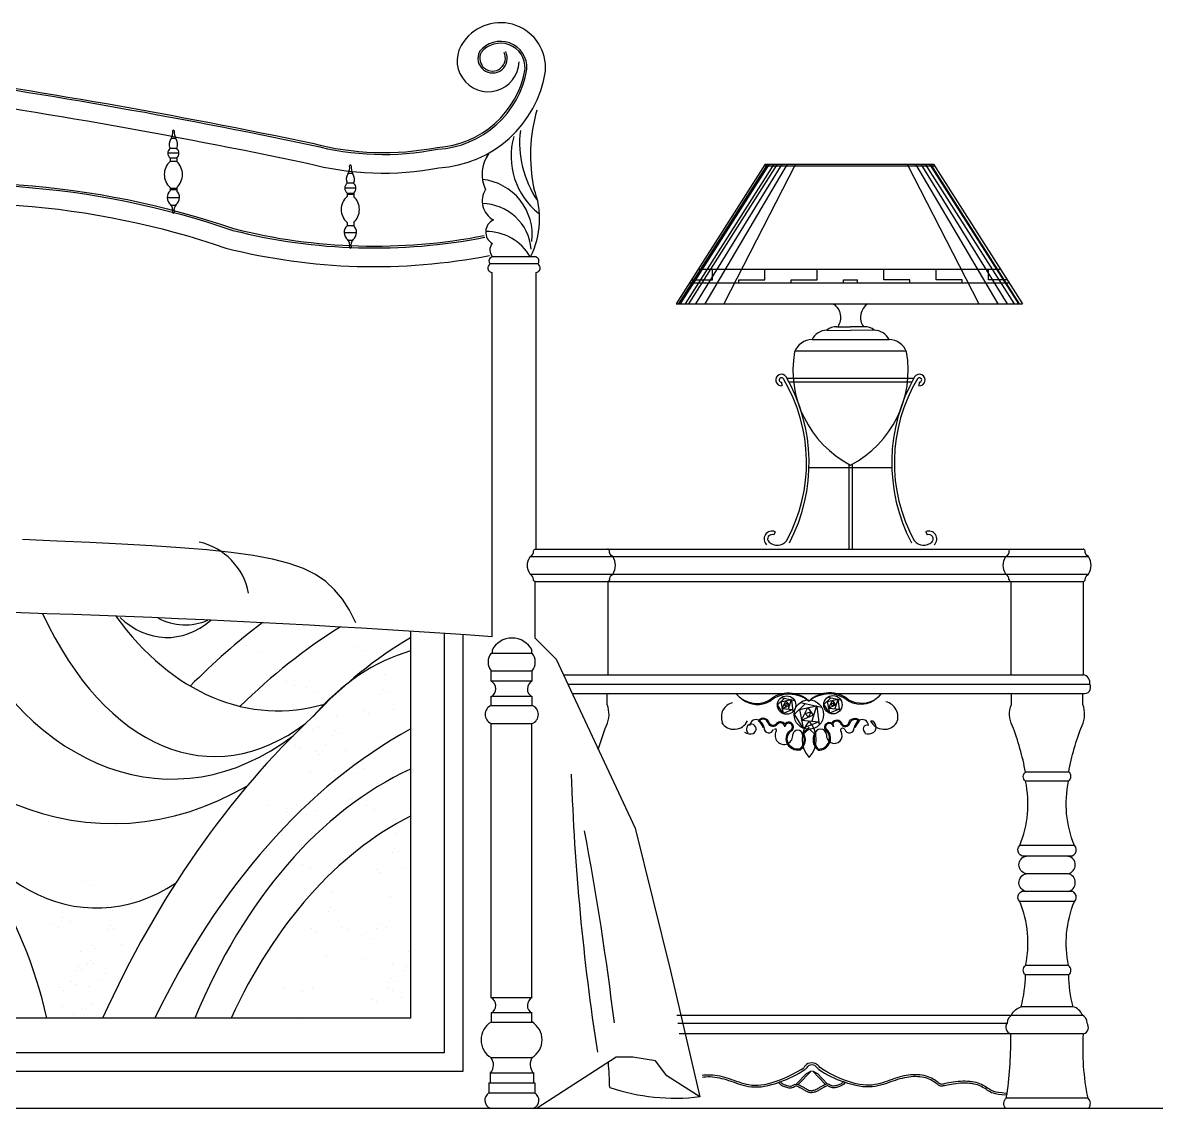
# Model space of a CAD drawing. Header units: inches. Extents: x 15.4 to 57.9, y 9.9 to 34.7.
# Drawn here: x 18.15 to 19.367, y 22.211 to 23.375 of the extents above; entities that cross this region are included whole.
import ezdxf

# ---------------------------------------------------------------- set-up
doc = ezdxf.new("R2010")
doc.units = ezdxf.units.IN
doc.header["$MEASUREMENT"] = 0
for name, color, linetype in [('02', 2, 'Continuous'), ('1', 1, 'Continuous'), ('4', 4, 'Continuous')]:
    doc.layers.add(name, color=color, linetype=linetype)

msp = doc.modelspace()

# ---------------------------------------------------------------- linework, layer by layer
at = {"layer": '02'}
for p, q in [((18.3157, 23.2406), (18.3086, 23.2406)), ((18.3182, 23.2354), (18.3061, 23.2354)), ((18.3157, 23.2302), (18.3086, 23.2302)), ((18.3086, 23.2302), (18.3086, 23.2265)), ((18.3157, 23.2264), (18.3086, 23.2264)), ((18.3157, 23.2302), (18.3157, 23.2265)), ((18.9471, 23.2235), (18.8517, 23.0737)), ((18.9496, 23.2235), (18.8539, 23.0733)), ((18.9514, 23.2235), (18.856, 23.0737)), ((18.9567, 23.2235), (18.8613, 23.0737)), ((18.9603, 23.2235), (18.8648, 23.0737)), ((18.965, 23.2235), (18.8724, 23.0737)), ((18.9709, 23.2235), (18.8826, 23.0737)), ((18.9797, 23.2235), (18.9029, 23.0737)), ((18.9471, 23.2235), (19.128, 23.2235)), ((18.9471, 23.222), (19.1289, 23.222)), ((19.0997, 23.2235), (19.1765, 23.0737)), ((19.1085, 23.2235), (19.1968, 23.0737)), ((19.1144, 23.2235), (19.2069, 23.0737)), ((19.1191, 23.2235), (19.2145, 23.0737)), ((19.1236, 23.2235), (19.219, 23.0737)), ((19.1245, 23.2235), (19.2199, 23.0737)), ((19.128, 23.2235), (19.2234, 23.0737)), ((18.5057, 23.2031), (18.4986, 23.2031)), ((18.3086, 23.1986), (18.3086, 23.1951)), ((18.3157, 23.1974), (18.3086, 23.1974)), ((18.3157, 23.1962), (18.3086, 23.1962)), ((18.3157, 23.1986), (18.3157, 23.1951)), ((18.5081, 23.1979), (18.4961, 23.1979)), ((18.4986, 23.1927), (18.4986, 23.189)), ((18.5057, 23.1922), (18.4986, 23.1922)), ((18.5057, 23.1911), (18.4986, 23.1911)), ((18.5057, 23.1927), (18.5057, 23.189)), ((18.3188, 23.1876), (18.3055, 23.1876)), ((18.4986, 23.1611), (18.4986, 23.1575)), ((18.5057, 23.1575), (18.4986, 23.1575)), ((18.5057, 23.1611), (18.5057, 23.1575)), ((18.5088, 23.1501), (18.4954, 23.1501)), ((18.7031, 23.1167), (18.6521, 23.1167)), ((18.701, 23.1241), (18.6544, 23.1241)), ((18.6544, 22.7165), (18.6544, 23.1074)), ((18.701, 23.1074), (18.701, 22.8107)), ((18.8755, 23.1111), (19.1996, 23.1111)), ((19.0746, 23.0997), (19.0746, 23.1111)), ((19.1307, 23.0997), (19.1307, 23.1111)), ((19.1869, 23.0997), (19.1869, 23.1111)), ((18.866, 23.0962), (19.2091, 23.0962)), ((19.0465, 23.0962), (19.0465, 23.0997)), ((19.1026, 23.0997), (19.0746, 23.0997)), ((19.1026, 23.0962), (19.1026, 23.0997)), ((19.1588, 23.0997), (19.1307, 23.0997)), ((19.1588, 23.0962), (19.1588, 23.0997)), ((19.2069, 23.0997), (19.1869, 23.0997)), ((18.8517, 23.0737), (19.2234, 23.0737)), ((19.0135, 23.0454), (19.0389, 23.0453)), ((19.024, 23.0491), (19.0389, 23.049)), ((19.0537, 23.0491), (19.0389, 23.049)), ((19.0643, 23.0454), (19.0389, 23.0453)), ((18.9976, 23.0355), (19.0802, 23.0355)), ((19.0987, 23.023), (18.9791, 23.023)), ((18.9708, 22.9939), (19.1067, 22.9939)), ((18.9649, 22.9897), (18.9653, 22.9859)), ((18.9728, 22.9901), (19.1047, 22.9901)), ((19.1126, 22.9897), (19.1122, 22.9859)), ((18.9944, 22.8983), (19.0831, 22.8983)), ((19.0369, 22.9018), (19.0369, 22.8107)), ((19.0407, 22.9017), (19.0407, 22.8107)), ((18.9581, 22.8293), (18.9565, 22.8259)), ((19.1195, 22.8293), (19.121, 22.8259)), ((18.6951, 22.8027), (19.2941, 22.8027)), ((18.7008, 22.8107), (19.2885, 22.8107)), ((18.6951, 22.7837), (19.2941, 22.7837)), ((18.7005, 22.7757), (19.2887, 22.7757)), ((18.7783, 22.7757), (18.7783, 22.6757)), ((19.2109, 22.7757), (19.2109, 22.6757)), ((18.5665, 22.7224), (18.5665, 22.3072)), ((18.6031, 22.2706), (18.6031, 22.72)), ((18.6231, 22.2506), (18.6231, 22.7187)), ((18.3903, 22.7067), (18.3903, 22.7067)), ((18.5068, 22.7066), (18.5068, 22.7066)), ((18.5152, 22.7022), (18.5152, 22.7022)), ((18.6541, 22.702), (18.6541, 22.6991)), ((18.697, 22.6991), (18.697, 22.702)), ((18.4032, 22.7003), (18.4032, 22.7003)), ((18.6531, 22.6991), (18.697, 22.6991)), ((18.6531, 22.6799), (18.697, 22.6799)), ((18.4337, 22.6687), (18.4337, 22.6687)), ((18.5389, 22.6761), (18.5389, 22.6761)), ((18.6529, 22.6692), (18.6973, 22.6692)), ((18.7309, 22.6757), (19.2887, 22.6757)), ((18.7355, 22.6657), (19.2957, 22.6657)), ((18.4421, 22.6642), (18.4421, 22.6642)), ((18.4552, 22.6624), (18.4552, 22.6624)), ((18.4636, 22.6579), (18.4636, 22.6579)), ((18.5341, 22.6554), (18.5341, 22.6554)), ((18.5368, 22.6598), (18.5368, 22.6598)), ((18.5406, 22.6566), (18.5406, 22.6566)), ((18.6531, 22.6529), (18.697, 22.6529)), ((18.7402, 22.6557), (19.2881, 22.6557)), ((18.6531, 22.6428), (18.697, 22.6428)), ((18.9665, 22.6341), (18.9603, 22.6438)), ((18.9605, 22.6435), (18.968, 22.6507)), ((18.9639, 22.6467), (18.9753, 22.6491)), ((18.9639, 22.6467), (18.9665, 22.6341)), ((18.9647, 22.6515), (18.9787, 22.6483)), ((18.9654, 22.6396), (18.9696, 22.6479)), ((18.9654, 22.6396), (18.973, 22.643)), ((18.9696, 22.6479), (18.9733, 22.6425)), ((18.9753, 22.6491), (18.9721, 22.6389)), ((18.9756, 22.649), (18.9771, 22.6363)), ((18.9787, 22.6334), (18.9905, 22.645)), ((18.984, 22.6386), (19.0023, 22.6423)), ((18.9853, 22.6462), (19.0077, 22.6411)), ((19.0023, 22.6423), (18.9972, 22.6261)), ((19.0028, 22.6422), (19.0052, 22.6218)), ((19.0163, 22.6346), (19.0101, 22.6442)), ((19.0103, 22.6439), (19.0178, 22.6512)), ((19.0137, 22.6472), (19.0251, 22.6495)), ((19.0137, 22.6472), (19.0163, 22.6346)), ((19.0145, 22.6519), (19.0285, 22.6488)), ((19.0152, 22.64), (19.0194, 22.6483)), ((19.0152, 22.64), (19.0228, 22.6435)), ((19.0194, 22.6483), (19.0231, 22.643)), ((19.0251, 22.6495), (19.0219, 22.6394)), ((19.0254, 22.6495), (19.0269, 22.6367)), ((18.4658, 22.6382), (18.4658, 22.6382)), ((18.4873, 22.6319), (18.4873, 22.6319)), ((18.5168, 22.6374), (18.5168, 22.6374)), ((18.5211, 22.6346), (18.5211, 22.6346)), ((18.5482, 22.6389), (18.5482, 22.6389)), ((18.9654, 22.6396), (18.9768, 22.6385)), ((18.9768, 22.6385), (18.9665, 22.6341)), ((18.9882, 22.6185), (18.9784, 22.6339)), ((18.984, 22.6386), (18.9882, 22.6185)), ((18.9864, 22.6272), (18.9932, 22.6405)), ((18.9864, 22.6272), (18.9985, 22.6326)), ((18.9932, 22.6405), (18.9991, 22.6319)), ((19.0152, 22.64), (19.0267, 22.6389)), ((19.0267, 22.6389), (19.0163, 22.6346)), ((18.461, 22.6175), (18.461, 22.6175)), ((18.4675, 22.6187), (18.4675, 22.6187)), ((18.6531, 22.6236), (18.697, 22.6236)), ((18.9864, 22.6272), (19.0048, 22.6253)), ((18.9944, 22.6179), (18.9874, 22.6114)), ((18.9944, 22.6194), (18.988, 22.6134)), ((19.0048, 22.6253), (18.9882, 22.6185)), ((19.0014, 22.6114), (18.9944, 22.6179)), ((18.4825, 22.6111), (18.4825, 22.6111)), ((18.4853, 22.6156), (18.4853, 22.6156)), ((18.489, 22.6124), (18.489, 22.6124)), ((18.5319, 22.6085), (18.5319, 22.6085)), ((18.4437, 22.5995), (18.4437, 22.5995)), ((18.448, 22.5966), (18.448, 22.5966)), ((18.4652, 22.5932), (18.4652, 22.5932)), ((18.4751, 22.601), (18.4751, 22.601)), ((18.4966, 22.5947), (18.4966, 22.5947)), ((18.4695, 22.5903), (18.4695, 22.5903)), ((18.4588, 22.5706), (18.4588, 22.5706)), ((18.4859, 22.5732), (18.4859, 22.5732)), ((18.5061, 22.57), (18.5061, 22.57)), ((18.5173, 22.5747), (18.5173, 22.5747)), ((19.273, 22.5714), (19.2266, 22.5714)), ((18.4803, 22.5642), (18.4803, 22.5642)), ((19.2729, 22.5616), (19.2267, 22.5616)), ((18.4129, 22.5352), (18.4129, 22.5352)), ((18.4331, 22.5321), (18.4331, 22.5321)), ((18.4443, 22.5367), (18.4443, 22.5367)), ((18.502, 22.5422), (18.502, 22.5422)), ((18.5197, 22.5359), (18.5197, 22.5359)), ((18.5281, 22.5314), (18.5281, 22.5314)), ((18.4343, 22.5289), (18.4343, 22.5289)), ((18.4546, 22.5257), (18.4546, 22.5257)), ((18.4658, 22.5304), (18.4658, 22.5304)), ((18.429, 22.5043), (18.429, 22.5043)), ((18.4505, 22.498), (18.4505, 22.498)), ((18.5517, 22.5054), (18.5517, 22.5054)), ((18.547, 22.4847), (18.547, 22.4847)), ((18.5497, 22.4891), (18.5497, 22.4891)), ((18.5535, 22.4859), (18.5535, 22.4859)), ((19.2792, 22.4927), (19.2204, 22.4927)), ((18.4509, 22.4727), (18.4509, 22.4727)), ((19.2764, 22.4813), (19.2232, 22.4813)), ((18.4593, 22.4682), (18.4593, 22.4682)), ((18.5297, 22.4667), (18.5297, 22.4667)), ((18.534, 22.4638), (18.534, 22.4638)), ((18.5611, 22.4682), (18.5611, 22.4682)), ((19.2724, 22.4623), (19.2272, 22.4623)), ((18.2146, 22.4537), (18.2146, 22.4537)), ((18.223, 22.4492), (18.223, 22.4492)), ((18.483, 22.4422), (18.483, 22.4422)), ((18.5447, 22.4378), (18.5447, 22.4378)), ((19.2773, 22.4432), (19.2223, 22.4432)), ((18.2467, 22.4232), (18.2467, 22.4232)), ((18.481, 22.4259), (18.481, 22.4259)), ((18.4847, 22.4227), (18.4847, 22.4227)), ((19.2792, 22.4326), (19.2204, 22.4326)), ((18.1802, 22.4094), (18.1802, 22.4094)), ((18.1931, 22.4157), (18.1931, 22.4157)), ((18.2015, 22.4113), (18.2015, 22.4113)), ((18.4782, 22.4214), (18.4782, 22.4214)), ((18.5326, 22.4094), (18.5326, 22.4094)), ((18.5669, 22.4094), (18.5669, 22.4094)), ((18.1886, 22.405), (18.1886, 22.405)), ((18.2419, 22.4025), (18.2419, 22.4025)), ((18.2446, 22.4069), (18.2446, 22.4069)), ((18.2484, 22.4037), (18.2484, 22.4037)), ((18.4609, 22.4035), (18.4609, 22.4035)), ((18.4652, 22.4006), (18.4652, 22.4006)), ((18.4923, 22.405), (18.4923, 22.405)), ((18.4988, 22.4024), (18.4988, 22.4024)), ((18.519, 22.3993), (18.519, 22.3993)), ((18.5302, 22.4039), (18.5302, 22.4039)), ((18.541, 22.405), (18.541, 22.405)), ((18.2252, 22.3852), (18.2252, 22.3852)), ((18.256, 22.386), (18.256, 22.386)), ((18.5154, 22.3968), (18.5154, 22.3968)), ((18.5238, 22.3923), (18.5238, 22.3923)), ((18.2123, 22.3789), (18.2123, 22.3789)), ((18.2289, 22.3816), (18.2289, 22.3816)), ((18.476, 22.3745), (18.476, 22.3745)), ((18.5646, 22.3789), (18.5646, 22.3789)), ((18.2103, 22.3626), (18.2103, 22.3626)), ((18.2204, 22.3645), (18.2204, 22.3645)), ((18.2232, 22.369), (18.2232, 22.369)), ((18.2269, 22.3658), (18.2269, 22.3658)), ((18.5149, 22.3715), (18.5149, 22.3715)), ((18.5474, 22.3663), (18.5474, 22.3663)), ((18.5626, 22.3626), (18.5626, 22.3626)), ((19.2729, 22.3637), (19.2267, 22.3637)), ((18.2075, 22.3582), (18.2075, 22.3582)), ((18.214, 22.3594), (18.214, 22.3594)), ((18.2397, 22.3556), (18.2397, 22.3556)), ((18.5454, 22.35), (18.5454, 22.35)), ((18.5599, 22.3582), (18.5599, 22.3582)), ((18.5664, 22.3594), (18.5664, 22.3594)), ((19.273, 22.3539), (19.2266, 22.3539)), ((18.1902, 22.3402), (18.1902, 22.3402)), ((18.1945, 22.3374), (18.1945, 22.3374)), ((18.2031, 22.3465), (18.2031, 22.3465)), ((18.2074, 22.3437), (18.2074, 22.3437)), ((18.2216, 22.3417), (18.2216, 22.3417)), ((18.2345, 22.3481), (18.2345, 22.3481)), ((18.43, 22.3392), (18.43, 22.3392)), ((18.4615, 22.3407), (18.4615, 22.3407)), ((18.5426, 22.3402), (18.5426, 22.3402)), ((18.5427, 22.3456), (18.5427, 22.3456)), ((18.5469, 22.3374), (18.5469, 22.3374)), ((18.5492, 22.3468), (18.5492, 22.3468)), ((18.697, 22.3403), (18.697, 22.3403)), ((18.4503, 22.336), (18.4503, 22.336)), ((18.5254, 22.3276), (18.5254, 22.3276)), ((18.5297, 22.3247), (18.5297, 22.3247)), ((18.5568, 22.3291), (18.5568, 22.3291)), ((18.6529, 22.3296), (18.6973, 22.3296)), ((18.1937, 22.3202), (18.1937, 22.3202)), ((18.2139, 22.3171), (18.2139, 22.3171)), ((18.2182, 22.3176), (18.2182, 22.3176)), ((18.2251, 22.3217), (18.2251, 22.3217)), ((18.6531, 22.3134), (18.697, 22.3134)), ((19.2777, 22.3195), (19.2219, 22.3195)), ((18.5665, 22.3072), (16.9424, 22.3074)), ((18.2053, 22.3113), (18.2053, 22.3113)), ((18.4462, 22.3083), (18.4462, 22.3083)), ((18.5576, 22.3072), (18.5576, 22.3072)), ((18.6531, 22.3032), (18.697, 22.3032)), ((18.8524, 22.3107), (19.2876, 22.3107)), ((18.8536, 22.302), (19.2068, 22.302)), ((19.2889, 22.2907), (18.8551, 22.2907)), ((16.9058, 22.2706), (18.6031, 22.2706)), ((18.6531, 22.265), (18.697, 22.265)), ((18.697, 22.2657), (18.697, 22.2657)), ((16.8858, 22.2506), (18.6231, 22.2506)), ((18.6521, 22.2488), (18.6987, 22.2488)), ((18.9805, 22.2366), (18.9915, 22.2479)), ((18.9828, 22.2361), (18.997, 22.2508)), ((18.9915, 22.2479), (18.997, 22.2508)), ((18.9979, 22.2508), (19.0034, 22.2479)), ((19.0121, 22.2361), (18.9979, 22.2508)), ((19.0143, 22.2366), (19.0034, 22.2479)), ((18.6508, 22.238), (18.7, 22.238)), ((18.6508, 22.2271), (18.7, 22.2271)), ((19.2937, 22.2214), (19.2059, 22.2214)), ((18.6521, 22.2107), (18.6987, 22.2107)), ((19.2052, 22.2107), (19.2944, 22.2107))]:
    msp.add_line(p, q, dxfattribs=at)
for points in [[(17.8543, 23.24, -0.130335), (17.8739, 23.2583, -0.118171), (18.0105, 23.3029, -0.016946), (18.4559, 23.2247, 0.112564), (18.5972, 23.2197, 0.352312), (18.7115, 23.3233, 0.758077), (18.6238, 23.3553, 1.374201), (18.6833, 23.3333)], [(17.8373, 23.2252, -1.113519), (17.8613, 23.2299, -0.603936), (17.8234, 23.2118, -0.199699), (17.8209, 23.2435, -0.134919), (17.8526, 23.2808, -0.187041), (18.0183, 23.3235, -0.017027), (18.4614, 23.2461, 0.114354), (18.5953, 23.2417, 0.351106), (18.6896, 23.3258, 0.729395), (18.6424, 23.3434, 1.61802), (18.667, 23.3435)], [(17.839, 23.2261, -1.128329), (17.8596, 23.2288, -0.591946), (17.8243, 23.2136, -0.177266), (17.8227, 23.2426, -0.137366), (17.8541, 23.2794, -0.18565), (18.0176, 23.3216, -0.01702), (18.4609, 23.2442, 0.114182), (18.5955, 23.2397, 0.351273), (18.6916, 23.3256, 0.733847), (18.6407, 23.3444, 1.630344), (18.6688, 23.3444)], [(17.7541, 23.1615, 0.077438), (17.9113, 23.1879, -0.130557), (18.3768, 23.1545, 0.110465), (18.6457, 23.1471, 0.080578)], [(17.7541, 23.1595, 0.07755), (17.9121, 23.1861, -0.13035), (18.3761, 23.1526, 0.110529), (18.6463, 23.1452, 0.080733)], [(17.7541, 23.1393, 0.078597), (17.9202, 23.1678, -0.128176), (18.3685, 23.1337, 0.111029), (18.6514, 23.1257, 0.082091)], [(19.0205, 23.0737, -0.414467), (19.0251, 23.0492, -0.414467)], [(18.6985, 22.7781, 0.240861), (18.6951, 22.7837, -0.308746), (18.6951, 22.8027, 0.326735), (18.6987, 22.8087, -0.287623), (18.7008, 22.8107)], [(18.7803, 22.7781, -0.240861), (18.7837, 22.7837, 0.308746), (18.7837, 22.8027, -0.326735), (18.7801, 22.8087, 0.287623), (18.778, 22.8107)], [(19.2089, 22.7781, 0.240861), (19.2056, 22.7837, -0.308746), (19.2056, 22.8027, 0.326735), (19.2091, 22.8087, -0.287623), (19.2112, 22.8107)], [(19.2907, 22.7781, -0.240861), (19.2941, 22.7837, 0.308746), (19.2941, 22.8027, -0.326735), (19.2905, 22.8087, 0.287623), (19.2885, 22.8107)], [(18.7005, 22.715), (18.7005, 22.7757, -0.31391), (18.6985, 22.7782)], [(19.2089, 22.7782, 0.31391), (19.2109, 22.7757)], [(19.2944, 22.2107, 0.409287), (19.2937, 22.2214, -0.065136), (19.2889, 22.2907, 0.520325), (19.2927, 22.3021, 0.276899), (19.2874, 22.3108, 0.258128), (19.2777, 22.3195, -0.06379), (19.273, 22.3539, 0.500989), (19.2729, 22.3637, -0.152906), (19.2792, 22.4326, 0.836082), (19.2721, 22.4432, 0.819622), (19.2724, 22.4623, 0.818188), (19.2721, 22.4813, 0.785981), (19.2792, 22.4927, -0.152906), (19.2729, 22.5616, 0.500989), (19.273, 22.5714, -0.048518), (19.2873, 22.6212, 0.211845), (19.2881, 22.644), (19.2881, 22.6557, 0.652991), (19.2957, 22.6657, 0.415573), (19.2887, 22.6757), (19.2887, 22.7757, 0.31391), (19.2907, 22.7782)], [(18.7682, 22.5957, -0.025165), (18.7768, 22.6212, 0.211845), (18.7777, 22.644), (18.7777, 22.6557, 0.118899), (18.7809, 22.6557)], [(18.9159, 22.6557, 0.364208), (18.9516, 22.6486, -0.39192), (18.9944, 22.6475)], [(18.9227, 22.6495, 0.311736), (18.9522, 22.6476, -0.36627), (18.9944, 22.6475)], [(19.0661, 22.6495, -0.274785), (19.0372, 22.6486, 0.39192), (18.9944, 22.6475)], [(19.0717, 22.6557, -0.402096), (19.0366, 22.6476, 0.36627), (18.9944, 22.6475)], [(19.2116, 22.3107, -0.216948), (19.2219, 22.3195, 0.06379), (19.2266, 22.3539, -0.500989), (19.2267, 22.3637, 0.152906), (19.2204, 22.4326, -0.836082), (19.2276, 22.4432, -0.819622), (19.2272, 22.4623, -0.818188), (19.2276, 22.4813, -0.785981), (19.2204, 22.4927, 0.152906), (19.2267, 22.5616, -0.500989), (19.2266, 22.5714, 0.048518), (19.2124, 22.6212, -0.211845), (19.2115, 22.644), (19.2115, 22.6557, -0.118899), (19.2083, 22.6557)], [(18.9871, 22.6129, -0.379962), (18.9842, 22.596, -0.844512), (18.9766, 22.6166, 1.004936), (18.9684, 22.6229, 0.467342), (18.9595, 22.6235, -0.648499), (18.9516, 22.6244, 0.555304), (18.9405, 22.6273)], [(19.0017, 22.6129, 0.377899), (19.0045, 22.5961, 0.711148), (19.0122, 22.6166, -0.849148), (19.0192, 22.624, -0.74127), (19.0294, 22.6232, 0.624831), (19.0372, 22.6244, -0.555304), (19.0483, 22.6273)], [(18.988, 22.6134, -0.385418), (18.9847, 22.595, -0.846063), (18.9758, 22.6174, 1.311813), (18.9684, 22.6201, 0.622182), (18.9604, 22.6228, -0.639998), (18.9505, 22.6241, 0.555304), (18.9412, 22.6265)], [(19.0008, 22.6134, 0.385418), (19.0041, 22.595, 0.718106), (19.013, 22.6174, -1.311813), (19.0204, 22.6201, -1.163865), (19.0284, 22.6228, 0.639998), (19.0383, 22.6241, -0.555304), (19.0476, 22.6265)], [(18.9635, 22.2392, 0.021705), (18.9645, 22.2381, 0.094826), (18.9676, 22.2362, 0.030679), (18.9715, 22.2349, 0.046778), (18.974, 22.2345, 0.177054), (18.9774, 22.2356, -0.274127), (18.9827, 22.2361, -0.009052), (18.9844, 22.2353, -0.007283), (18.9864, 22.2343, -0.011261), (18.989, 22.2328, 0.008001), (18.9926, 22.2308, 0.077208), (18.9951, 22.2298, 0.018804), (18.9974, 22.2295, 0.044965)], [(19.0313, 22.2392, -0.021705), (19.0302, 22.2381, -0.094826), (19.0271, 22.2362, -0.030679), (19.0232, 22.2349, -0.046778), (19.0207, 22.2345, -0.177054), (19.0173, 22.2356, 0.274127), (19.012, 22.2361, 0.009052), (19.0104, 22.2353, 0.007283), (19.0084, 22.2343, 0.011261), (19.0057, 22.2328, -0.008001), (19.0021, 22.2308, -0.077208), (18.9996, 22.2298, -0.018804), (18.9974, 22.2295, -0.044965)], [(18.9614, 22.2384, 0.03215), (18.9632, 22.2366, 0.094826), (18.9668, 22.2343, 0.030679), (18.9711, 22.233, 0.046778), (18.9739, 22.2326, 0.177054), (18.9786, 22.234, -0.274127), (18.9819, 22.2343, -0.009052), (18.9835, 22.2336, -0.007283), (18.9854, 22.2326, -0.011261), (18.988, 22.2311, 0.008001), (18.9916, 22.229, 0.077208), (18.9947, 22.2279, 0.020725), (18.9974, 22.2275)], [(19.0333, 22.2384, -0.03215), (19.0315, 22.2366, -0.094826), (19.0279, 22.2343, -0.030679), (19.0237, 22.233, -0.046778), (19.0208, 22.2326, -0.177054), (19.0161, 22.234, 0.274127), (19.0128, 22.2343, 0.009052), (19.0112, 22.2336, 0.007283), (19.0093, 22.2326, 0.011261), (19.0067, 22.2311, -0.008001), (19.0031, 22.229, -0.077208), (19, 22.2279, -0.020725), (18.9974, 22.2275)], [(19.2052, 22.2107, -0.409287), (19.2059, 22.2214, 0.004529), (19.2068, 22.2262)]]:
    msp.add_lwpolyline(points, format="xyb", dxfattribs=at)
for points in [[(18.508, 22.7315), (18.501, 22.745), (18.4936, 22.7568), (18.4852, 22.767), (18.4757, 22.7759), (18.4647, 22.7834), (18.4517, 22.7898), (18.4364, 22.7953), (18.4186, 22.7998), (18.3978, 22.8037), (18.3743, 22.807), (18.3482, 22.8098), (18.3198, 22.8121), (18.2892, 22.8141), (18.2568, 22.8159), (18.2226, 22.8176), (18.187, 22.8192), (18.1502, 22.8209)], [(18.7005, 22.715), (18.723, 22.6925), (18.8077, 22.5112), (18.8458, 22.3581), (18.877, 22.2231), (18.8417, 22.2453), (18.8296, 22.2614), (18.8054, 22.2654), (18.7875, 22.2654), (18.7025, 22.2106)], [(18.6531, 22.669), (18.6531, 22.6799)], [(18.697, 22.6799), (18.697, 22.669)], [(18.6531, 22.6428), (18.6531, 22.6529)], [(18.697, 22.6529), (18.697, 22.6428)], [(18.6531, 22.3294), (18.6531, 22.6236)], [(18.697, 22.3294), (18.697, 22.6236)], [(18.6531, 22.3134), (18.6531, 22.3032)], [(18.697, 22.3032), (18.697, 22.3134)], [(18.8797, 22.2462), (18.8813, 22.2464), (18.8836, 22.2465), (18.886, 22.2466), (18.8885, 22.2466), (18.891, 22.2464), (18.8935, 22.2461), (18.896, 22.2457), (18.8985, 22.2453), (18.901, 22.2447), (18.9035, 22.244), (18.9061, 22.2433), (18.9086, 22.2425), (18.9112, 22.2417), (18.9137, 22.2408), (18.9163, 22.2398), (18.9189, 22.2389), (18.9215, 22.2381), (18.9242, 22.2373), (18.927, 22.2366), (18.9298, 22.236), (18.9328, 22.2356), (18.9359, 22.2355), (18.9392, 22.2355), (18.9426, 22.2358), (18.9461, 22.2363), (18.9499, 22.237), (18.9538, 22.2381), (18.958, 22.2393), (18.9624, 22.2409), (18.967, 22.2427), (18.9717, 22.2448), (18.9765, 22.2471), (18.9812, 22.2496), (18.9858, 22.2523), (18.9886, 22.2542)], [(19.2069, 22.2265), (19.2058, 22.2266), (19.2013, 22.2271), (19.1978, 22.2275), (19.195, 22.2281), (19.1928, 22.2286), (19.1911, 22.2293), (19.1897, 22.2299), (19.1884, 22.2307), (19.1871, 22.2315), (19.1857, 22.2324), (19.1843, 22.2333), (19.1828, 22.2343), (19.1812, 22.2352), (19.1795, 22.236), (19.1777, 22.2368), (19.1758, 22.2376), (19.1737, 22.2382), (19.1715, 22.2387), (19.1693, 22.2391), (19.1669, 22.2393), (19.1644, 22.2395), (19.1619, 22.2396), (19.1594, 22.2396), (19.1568, 22.2395), (19.1542, 22.2393), (19.1516, 22.239), (19.1491, 22.2386), (19.1467, 22.2383), (19.1445, 22.2379), (19.1425, 22.2375), (19.1407, 22.2371), (19.1392, 22.2368), (19.1381, 22.2366), (19.1372, 22.2364), (19.1365, 22.2363), (19.1359, 22.2364), (19.1354, 22.2365), (19.1349, 22.2368), (19.1343, 22.2372), (19.1336, 22.2377), (19.1328, 22.2384), (19.1317, 22.2392), (19.1305, 22.2401), (19.1291, 22.241), (19.1276, 22.2419), (19.1259, 22.2428), (19.1241, 22.2437), (19.1222, 22.2445), (19.1201, 22.2451), (19.118, 22.2457), (19.1157, 22.2461), (19.1134, 22.2464), (19.1111, 22.2465), (19.1087, 22.2466), (19.1062, 22.2466), (19.1037, 22.2464), (19.1012, 22.2461), (19.0987, 22.2457), (19.0962, 22.2453), (19.0937, 22.2447), (19.0912, 22.244), (19.0886, 22.2433), (19.0861, 22.2425), (19.0836, 22.2417), (19.081, 22.2408), (19.0784, 22.2398), (19.0759, 22.2389), (19.0732, 22.2381), (19.0705, 22.2373), (19.0677, 22.2366), (19.0649, 22.236), (19.0619, 22.2356), (19.0588, 22.2355), (19.0556, 22.2355), (19.0522, 22.2358), (19.0486, 22.2363), (19.0448, 22.237), (19.0409, 22.2381), (19.0367, 22.2393), (19.0324, 22.2409), (19.0278, 22.2427), (19.023, 22.2448), (19.0182, 22.2471), (19.0135, 22.2496), (19.009, 22.2523), (19.0061, 22.2543)], [(18.6521, 22.2489), (18.6521, 22.238)], [(18.6987, 22.2489), (18.6987, 22.238)], [(18.88, 22.2442), (18.8815, 22.2444), (18.8837, 22.2445), (18.8861, 22.2446), (18.8884, 22.2446), (18.8908, 22.2444), (18.8932, 22.2441), (18.8956, 22.2438), (18.8981, 22.2433), (18.9005, 22.2427), (18.903, 22.2421), (18.9055, 22.2414), (18.908, 22.2406), (18.9105, 22.2398), (18.913, 22.2389), (18.9156, 22.238), (18.9182, 22.237), (18.9209, 22.2361), (18.9237, 22.2353), (18.9265, 22.2346), (18.9295, 22.234), (18.9326, 22.2336), (18.9359, 22.2335), (18.9393, 22.2335), (18.9428, 22.2338), (18.9465, 22.2343), (18.9503, 22.2351), (18.9544, 22.2361), (18.9586, 22.2374), (18.9631, 22.239), (18.9635, 22.2392)], [(19.2065, 22.2246), (19.2057, 22.2246), (19.2011, 22.2251), (19.1975, 22.2256), (19.1946, 22.2261), (19.1922, 22.2267), (19.1903, 22.2274), (19.1887, 22.2282), (19.1873, 22.229), (19.186, 22.2299), (19.1846, 22.2308), (19.1832, 22.2317), (19.1817, 22.2326), (19.1802, 22.2334), (19.1786, 22.2342), (19.1769, 22.235), (19.1751, 22.2357), (19.1732, 22.2362), (19.1712, 22.2367), (19.169, 22.2371), (19.1667, 22.2373), (19.1643, 22.2375), (19.1619, 22.2376), (19.1594, 22.2376), (19.1569, 22.2375), (19.1544, 22.2373), (19.1519, 22.237), (19.1494, 22.2367), (19.1471, 22.2363), (19.1449, 22.2359), (19.1429, 22.2355), (19.1411, 22.2352), (19.1396, 22.2349), (19.1384, 22.2346), (19.1374, 22.2344), (19.1365, 22.2343), (19.1356, 22.2344), (19.1346, 22.2346), (19.1339, 22.2351), (19.1331, 22.2356), (19.1324, 22.2361), (19.1316, 22.2368), (19.1305, 22.2376), (19.1294, 22.2384), (19.128, 22.2393), (19.1266, 22.2402), (19.125, 22.2411), (19.1233, 22.2419), (19.1215, 22.2426), (19.1196, 22.2432), (19.1175, 22.2437), (19.1154, 22.2441), (19.1132, 22.2444), (19.111, 22.2445), (19.1087, 22.2446), (19.1063, 22.2446), (19.1039, 22.2444), (19.1015, 22.2441), (19.0991, 22.2438), (19.0966, 22.2433), (19.0942, 22.2427), (19.0917, 22.2421), (19.0892, 22.2414), (19.0867, 22.2406), (19.0842, 22.2398), (19.0817, 22.2389), (19.0791, 22.238), (19.0765, 22.237), (19.0738, 22.2361), (19.071, 22.2353), (19.0682, 22.2346), (19.0652, 22.234), (19.0621, 22.2336), (19.0588, 22.2335), (19.0555, 22.2335), (19.0519, 22.2338), (19.0483, 22.2343), (19.0444, 22.2351), (19.0404, 22.2361), (19.0361, 22.2374), (19.0317, 22.239), (19.0313, 22.2392)], [(18.6508, 22.238), (18.6508, 22.2271)], [(18.7, 22.238), (18.7, 22.2271)]]:
    msp.add_lwpolyline(points, dxfattribs=at)
for points in [[(18.9677, 22.6441), (18.9714, 22.6452), (18.9699, 22.6416)], [(19.0175, 22.6446), (19.0212, 22.6457), (19.0197, 22.6421)], [(18.9901, 22.6344), (18.9961, 22.6362), (18.9937, 22.6304)]]:
    msp.add_lwpolyline(points, close=True, dxfattribs=at)
for centre, radius in [((18.9702, 22.6433), 0.00986), ((19.02, 22.6437), 0.00986), ((18.9941, 22.6331), 0.0158)]:
    msp.add_circle(centre, radius, dxfattribs=at)
for centre, radius, start, end in [((18.869, 23.2332), 0.1736, 163.7831, 191.8457), ((18.3185, 23.2448), 0.0108, 146.3245, 202.7037), ((18.2961, 23.258), 0.0154, 331.6683, 5.345), ((18.3122, 23.2451), 0.00621, 65.4734, 114.5266), ((18.3122, 23.2593), 0.000826, 10.8039, 169.1961), ((18.331, 23.2586), 0.018, 177.0789, 205.663), ((18.307, 23.2449), 0.00973, 333.9557, 37.016), ((18.7529, 23.2322), 0.0783, 164.3903, 231.4749), ((18.7928, 23.2465), 0.1091, 173.0252, 214.5727), ((18.3128, 23.2354), 0.00669, 129.0652, 230.9348), ((18.3115, 23.2354), 0.00669, 309.0652, 50.9348), ((18.3212, 23.2126), 0.0188, 131.9897, 228.0103), ((18.3029, 23.2126), 0.019, 312.6721, 47.3279), ((18.6812, 23.2129), 0.0378, 144.5851, 205.9949), ((18.5085, 23.2073), 0.0108, 146.3245, 202.7037), ((18.486, 23.2205), 0.0154, 331.6683, 5.345), ((18.5021, 23.2076), 0.00621, 65.4734, 114.5266), ((18.5021, 23.2218), 0.000826, 10.8039, 169.1961), ((18.5209, 23.221), 0.018, 177.0789, 205.663), ((18.4969, 23.2074), 0.00973, 333.9557, 37.016), ((18.5028, 23.1979), 0.00669, 129.0652, 230.9348), ((18.5014, 23.1979), 0.00669, 309.0652, 50.9348), ((18.6374, 23.1477), 0.0599, 353.4091, 83.85), ((18.3152, 23.1879), 0.00965, 132.4619, 231.1818), ((18.3092, 23.1879), 0.00965, 308.8182, 47.5381), ((18.5111, 23.1751), 0.0188, 131.9897, 228.0103), ((18.4928, 23.1751), 0.019, 312.6721, 47.3279), ((18.6665, 23.184), 0.0229, 147.3425, 241.7545), ((18.6139, 23.1649), 0.0912, 333.3975, 20.9657), ((18.3013, 23.1738), 0.0102, 348.6237, 40.5205), ((18.3122, 23.1857), 0.00612, 239.9891, 300.0109), ((18.323, 23.1738), 0.0102, 139.4795, 191.3763), ((18.6429, 23.1277), 0.0536, 5.1201, 89.3814), ((18.3122, 23.1719), 0.000826, 190.8039, 349.1961), ((18.6614, 23.1509), 0.0141, 113.7843, 240.7576), ((18.5051, 23.1504), 0.00965, 132.4619, 231.1818), ((18.4991, 23.1504), 0.00965, 308.8182, 47.5381), ((18.6475, 23.096), 0.0555, 30.354, 90.2956), ((18.4913, 23.1363), 0.0102, 348.6237, 40.5205), ((18.5021, 23.1482), 0.00612, 239.9891, 300.0109), ((18.5129, 23.1363), 0.0102, 139.4795, 191.3763), ((18.5021, 23.1344), 0.000826, 190.8039, 349.1961), ((18.6622, 23.1317), 0.0104, 138.4563, 226.7335), ((18.6544, 23.1123), 0.00489, 116.4058, 269.8315), ((18.6551, 23.1198), 0.00432, 100.1163, 227.4477), ((18.7002, 23.1198), 0.00432, 312.5523, 79.8837), ((18.701, 23.1123), 0.00489, 270.1685, 63.5942), ((19.0672, 23.0592), 0.0176, 124.349, 214.3986), ((19.0135, 23.0276), 0.0178, 90, 153.8109), ((19.0229, 23.0356), 0.0136, 85.2699, 133.6097), ((19.0548, 23.0356), 0.0136, 46.3903, 94.7301), ((19.0643, 23.0276), 0.0178, 26.1891, 90), ((18.9979, 23.015), 0.0204, 90.9754, 159.1082), ((19.0799, 23.015), 0.0204, 20.8918, 89.0246), ((19.0916, 23.0024), 0.1145, 169.9962, 242.6044), ((18.9862, 23.0024), 0.1145, 297.3956, 10.0038), ((18.9647, 22.9921), 0.00616, 32.0735, 275.454), ((18.9647, 22.9921), 0.00242, 32.0735, 275.454), ((18.816, 22.9034), 0.1756, 331.461, 30.8136), ((18.8091, 22.9032), 0.1853, 332.3858, 29.8079), ((19.2684, 22.9032), 0.1853, 150.1921, 207.6142), ((19.2615, 22.9034), 0.1756, 149.1864, 208.539), ((19.1128, 22.9921), 0.00616, 264.546, 147.9265), ((19.1128, 22.9921), 0.00242, 264.546, 147.9265), ((18.9546, 22.8215), 0.00849, 66.2695, 227.016), ((18.9546, 22.8215), 0.00475, 66.2695, 227.016), ((19.1229, 22.8215), 0.00849, 312.984, 113.7305), ((19.1229, 22.8215), 0.00475, 312.984, 113.7305), ((18.3249, 22.7507), 0.0691, 10.4873, 77.5265), ((18.9601, 22.8274), 0.0127, 226.9126, 322.2806), ((19.1174, 22.8274), 0.0127, 217.7194, 313.0874), ((17.7374, 9.6592), 13.0895, 85.9826, 93.86786), ((18.6756, 22.6911), 0.0241, 26.9048, 153.1131), ((18.6656, 22.6895), 0.0157, 142.5334, 217.4666), ((18.6853, 22.6895), 0.0152, 320.817, 39.183), ((18.6486, 22.6606), 0.00958, 298.4959, 63.2217), ((18.7016, 22.6606), 0.00958, 116.7783, 241.5041), ((18.6571, 22.6332), 0.0104, 112.6267, 247.3733), ((18.6938, 22.6332), 0.0101, 288.7349, 71.2651), ((18.9155, 22.6307), 0.0153, 102.3075, 202.2541), ((19.0733, 22.6307), 0.0164, 337.6543, 77.7398), ((18.9138, 22.6335), 0.0162, 213.9541, 334.036), ((18.9323, 22.6176), 0.00525, 294.5543, 231.8654), ((18.9375, 22.6209), 0.00682, 61.3828, 175.1686), ((18.9337, 22.6165), 0.0115, 11.2151, 55.421), ((18.9337, 22.6165), 0.0126, 10.7182, 55.6939), ((18.9512, 22.6187), 0.00517, 179.3764, 343.0099), ((18.9583, 22.6163), 0.00129, 308.3083, 157.0944), ((18.9821, 22.6111), 0.0053, 2.9613, 174.7521), ((19.0159, 22.6065), 0.0291, 138.5084, 222.4366), ((18.9729, 22.6065), 0.0291, 317.5634, 41.4916), ((19.0067, 22.6111), 0.00638, 5.1857, 177.044), ((19.0305, 22.6163), 0.00237, 22.7781, 231.7614), ((19.0376, 22.6187), 0.00517, 196.9901, 0.6236), ((19.0551, 22.6165), 0.0126, 124.3061, 169.2818), ((19.0551, 22.6165), 0.0115, 124.579, 168.7849), ((19.0513, 22.6209), 0.00682, 4.8314, 118.6172), ((19.0565, 22.6176), 0.00417, 67.3225, 245.5124), ((19.075, 22.6335), 0.0162, 205.964, 326.0459), ((19.0595, 22.6196), 0.0069, 308.314, 81.8112), ((18.9311, 22.6228), 0.0105, 234.8723, 288.7795), ((18.9674, 22.6106), 0.00952, 150.4027, 7.2659), ((19.0214, 22.6106), 0.00844, 172.6816, 29.6113), ((19.0577, 22.6228), 0.0105, 251.2205, 305.1277), ((21.2124, 22.6514), 2.4746, 181.906, 188.8437), ((15.7579, 21.9366), 3.0495, 6.8891, 10.8089), ((18.6486, 22.321), 0.00958, 298.4959, 63.2217), ((18.7016, 22.321), 0.00958, 116.7783, 241.5041), ((18.6645, 22.2841), 0.0222, 120.8991, 239.5092), ((18.6854, 22.2841), 0.0224, 301.3016, 58.6984), ((19.2128, 22.2977), 0.00735, 143.3767, 253.333), ((19.2168, 22.302), 0.00992, 117.3364, 179.2458), ((18.8035, 22.2826), 0.4073, 352.0306, 1.1307), ((18.6421, 22.2571), 0.0136, 322.1833, 35.056), ((18.71, 22.2576), 0.0149, 150.2682, 216.1236), ((18.1737, 22.2149), 0.607, 1.704, 4.2514), ((18.9305, 22.3383), 0.1045, 288.2789, 304.6932), ((19.0236, 22.2244), 0.046, 131.8966, 139.6056), ((18.9711, 22.2748), 0.0293, 310.1589, 321.8024), ((18.9972, 22.2447), 0.0146, 70.5221, 107.2026), ((18.9974, 22.2453), 0.0118, 73.9401, 106.0599), ((19.0236, 22.2748), 0.0293, 218.1976, 229.9306), ((18.9711, 22.2244), 0.046, 40.3944, 47.7643), ((19.0642, 22.3383), 0.1045, 235.3068, 251.7211), ((18.6556, 22.2192), 0.00923, 121.1121, 247.9723), ((18.6952, 22.2192), 0.00923, 292.0277, 58.8879), ((18.8503, 22.4386), 0.2171, 251.2527, 277.08)]:
    msp.add_arc(centre, radius, start, end, dxfattribs=at)
for centre, major_axis, ratio, start_param, end_param in [((18.2472, 23.0912), (0, -0.5751), 0.68, 5.353628, 6.661293), ((18.3105, 22.981), (0, -0.4171), 0.68, -0.959029, 0.476403), ((18.3624, 23.0257), (-0.0084, -0.4375), 0.56205, -0.853074, 0.415009), ((18.4246, 23.0108), (0, 0.3737), 0.68, 2.386714, 3.339184), ((18.3053, 22.8549), (0, 0.1391), 0.68, 2.579845, 3.662057), ((18.3249, 22.8608), (0, -0.1314), 0.68, 5.945786, 6.559765), ((18.718, 21.8374), (0, 1.0039), 0.68, 6.755201, 6.887077), ((18.7487, 21.8353), (0, -0.9689), 0.68, 3.543434, 3.728616), ((18.7462, 22.0512), (0, 0.7148), 0.68, 0.378672, 0.625379), ((18.6135, 22.3466), (0, 0.3614), 0.68, 6.475719, 6.949396), ((18.8727, 21.6791), (0, 1.1274), 0.68, 0.565948, 0.979724), ((18.7712, 21.809), (0, 0.8627), 0.68, 0.356615, 0.954936), ((18.2297, 22.7308), (0, 0.3052), 0.68, 2.006169, 3.565187), ((18.6904, 21.9926), (0, 0.6097), 0.68, 6.586764, 7.311536), ((17.9101, 22.1735), (0, -0.414), 0.68, 1.900046, 2.742661), ((18.6914, 21.9912), (0, -0.5637), 0.68, 3.473503, 4.117015)]:
    msp.add_ellipse(centre, major_axis=major_axis, ratio=ratio, start_param=start_param, end_param=end_param, dxfattribs=at)
at = {"layer": '1'}
for p, q in [((18.8909, 23.0997), (18.8909, 23.1111)), ((18.947, 23.0997), (18.947, 23.1111)), ((19.0032, 23.0997), (19.0032, 23.1111)), ((18.8682, 23.0997), (18.8909, 23.0997)), ((18.919, 23.0997), (18.947, 23.0997)), ((18.919, 23.0962), (18.919, 23.0997)), ((18.9751, 23.0997), (19.0032, 23.0997)), ((18.9751, 23.0962), (18.9751, 23.0997)), ((19.0313, 23.0997), (19.0465, 23.0997)), ((19.0313, 23.0962), (19.0313, 23.0997)), ((15.7844, 22.2107), (36.0806, 22.2107))]:
    msp.add_line(p, q, dxfattribs=at)
at = {"layer": '4'}
msp.add_lwpolyline([(18.7803, 22.7782, -0.31391), (18.7783, 22.7757)], format="xyb", dxfattribs=at)

doc.saveas('drawing.dxf')
